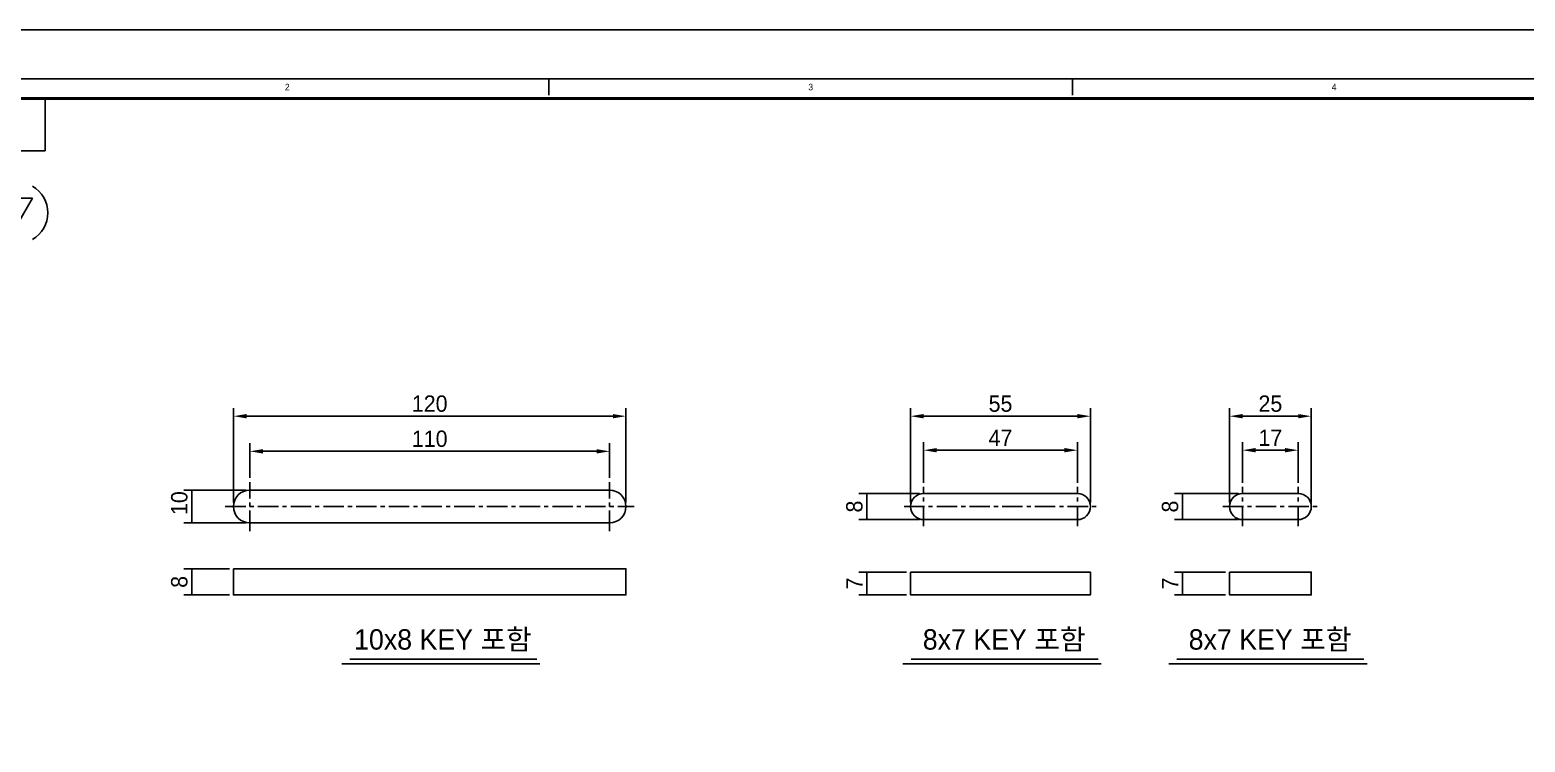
# Model space of a CAD drawing. Header units: inches. Extents: x 0 to 77285, y -118 to 40065.
# Drawn here: x 72819.4 to 73276.5, y 1162.6 to 1380.5 of the extents above; entities that cross this region are included whole.
import ezdxf
from ezdxf.enums import TextEntityAlignment as Align

# ---------------------------------------------------------------- set-up
doc = ezdxf.new("R2010")
doc.units = ezdxf.units.IN
doc.header["$LTSCALE"] = 5
doc.header["$MEASUREMENT"] = 0
doc.linetypes.add('CENTER', pattern=[2, 1.25, -0.25, 0.25, -0.25])
doc.layers.add('11', color=1, linetype='CENTER')
doc.styles.add('SCI', font='')
doc.styles.get('SCI').set_extended_font_data('Gulim')
doc.dimstyles.new('SCH', dxfattribs={"dimtxt": 2.5, "dimasz": 2, "dimexe": 1.25, "dimexo": 0.625, "dimtad": 1, "dimdec": 8, "dimtxsty": 'SCI', "dimcen": 2.5, "dimclrd": 4, "dimclre": 4, "dimclrt": 7, "dimadec": 8, "dimazin": 2, "dimtfac": 1, "dimtdec": 8, "dimtmove": 0, "dimatfit": 3, "dimfxl": 1, "dimarcsym": 0})

# ---------------------------------------------------------------- blocks, each defined once
blk = doc.blocks.new('J3')
for p, q in [((-3.897, 2.25), (-2.598, 0)), ((-1.299, 2.25), (-3.897, 2.25)), ((-2.598, 0), (-1.299, 2.25)), ((-1.299, 2.25), (0, 0)), ((1.299, 2.25), (-1.299, 2.25)), ((0, 0), (1.299, 2.25)), ((1.299, 2.25), (2.598, 0)), ((3.897, 2.25), (1.299, 2.25)), ((2.598, 0), (3.897, 2.25))]:
    blk.add_line(p, q)
blk = doc.blocks.new('A$C645fd8c3')
at = {"color": 2}
for p, q in [((12.5, -7.5), (412.5, -7.5)), ((172.5, -10), (172.5, -7.5)), ((252.5, -10), (252.5, -7.5))]:
    blk.add_line(p, q, dxfattribs=at)
at = {"color": 40}
blk.add_line((95.5, -18.5), (95.5, -10.5), dxfattribs=at)
at = {"color": 40, "const_width": 0.5}
blk.add_lwpolyline([(15.5, -286.5), (15.5, -10.5), (409.5, -10.5), (409.5, -286.5)], close=True, dxfattribs=at)
at = {"color": 40}
blk.add_lwpolyline([(15.5, -18.5), (95.5, -18.5)], dxfattribs=at)
blk.add_arc((91.22, -27.99), 4.69, 300, 60)
at = {"layer": 'Defpoints', "color": 1}
blk.add_lwpolyline([(0, -297), (0, 0), (420, 0), (420, -297)], close=True, dxfattribs=at)
at = {"xscale": 2.34375, "yscale": 2.34375, "zscale": 2.34375}
blk.add_blockref('J3', (84.42, -31.03), dxfattribs=at)
at = {"color": 2, "style": 'SCI'}
for s, p in [('2', (132.5, -8.75)), ('3', (212.5, -8.75)), ('4', (292.5, -8.75))]:
    blk.add_text(s, height=1, dxfattribs=at).set_placement(p, align=Align.MIDDLE_CENTER)
blk = doc.blocks.new('*D1004')
at = {"color": 4, "lineweight": -2, "transparency": 16777216}
for p, q in [((72885.34, 1239.63), (72866.38, 1239.63)), ((72868.88, 1239.63), (72868.88, 1229.63)), ((72885.34, 1229.63), (72866.38, 1229.63))]:
    blk.add_line(p, q, dxfattribs=at)
at = {"layer": 'Defpoints', "color": 0, "transparency": 16777216}
for p in [(72886.59, 1239.63), (72868.88, 1229.63), (72886.59, 1229.63)]:
    blk.add_point(p, dxfattribs=at)
at = {"color": 7, "transparency": 16777216, "insert": (72865.06, 1235.68), "char_height": 5, "attachment_point": 5, "rotation": 90, "style": 'SCI'}
blk.add_mtext('10', dxfattribs=at)
blk = doc.blocks.new('*D1005')
at = {"color": 4, "lineweight": -2, "transparency": 16777216}
for p, q in [((72880.34, 1215.58), (72866.38, 1215.58)), ((72868.88, 1215.58), (72868.88, 1207.58)), ((72880.34, 1207.58), (72866.38, 1207.58))]:
    blk.add_line(p, q, dxfattribs=at)
at = {"layer": 'Defpoints', "color": 0, "transparency": 16777216}
for p in [(72881.59, 1215.58), (72868.88, 1207.58), (72881.59, 1207.58)]:
    blk.add_point(p, dxfattribs=at)
at = {"color": 7, "transparency": 16777216, "insert": (72865.06, 1211.58), "char_height": 5, "attachment_point": 5, "rotation": 90, "style": 'SCI'}
blk.add_mtext('8', dxfattribs=at)
blk = doc.blocks.new('*D1006')
at = {"color": 4, "lineweight": -2, "transparency": 16777216}
for p, q in [((73091.34, 1238.63), (73072.76, 1238.63)), ((73075.26, 1238.63), (73075.26, 1230.63)), ((73091.34, 1230.63), (73072.76, 1230.63))]:
    blk.add_line(p, q, dxfattribs=at)
at = {"layer": 'Defpoints', "color": 0, "transparency": 16777216}
for p in [(73092.59, 1238.63), (73075.26, 1230.63), (73092.59, 1230.63)]:
    blk.add_point(p, dxfattribs=at)
at = {"color": 7, "transparency": 16777216, "insert": (73071.44, 1234.63), "char_height": 5, "attachment_point": 5, "rotation": 90, "style": 'SCI'}
blk.add_mtext('8', dxfattribs=at)
blk = doc.blocks.new('*D1007')
at = {"color": 4, "lineweight": -2, "transparency": 16777216}
for p, q in [((73087.34, 1214.58), (73072.76, 1214.58)), ((73075.26, 1214.58), (73075.26, 1207.58)), ((73087.34, 1207.58), (73072.76, 1207.58))]:
    blk.add_line(p, q, dxfattribs=at)
at = {"layer": 'Defpoints', "color": 0, "transparency": 16777216}
for p in [(73088.59, 1214.58), (73075.26, 1207.58), (73088.59, 1207.58)]:
    blk.add_point(p, dxfattribs=at)
at = {"color": 7, "transparency": 16777216, "insert": (73071.44, 1211.08), "char_height": 5, "attachment_point": 5, "rotation": 90, "style": 'SCI'}
blk.add_mtext('7', dxfattribs=at)
blk = doc.blocks.new('*D1008')
at = {"color": 4, "lineweight": -2, "transparency": 16777216}
for p, q in [((73188.84, 1238.63), (73169.24, 1238.63)), ((73171.74, 1238.63), (73171.74, 1230.63)), ((73188.84, 1230.63), (73169.24, 1230.63))]:
    blk.add_line(p, q, dxfattribs=at)
at = {"layer": 'Defpoints', "color": 0, "transparency": 16777216}
for p in [(73190.09, 1238.63), (73171.74, 1230.63), (73190.09, 1230.63)]:
    blk.add_point(p, dxfattribs=at)
at = {"color": 7, "transparency": 16777216, "insert": (73167.93, 1234.63), "char_height": 5, "attachment_point": 5, "rotation": 90, "style": 'SCI'}
blk.add_mtext('8', dxfattribs=at)
blk = doc.blocks.new('*D1009')
at = {"color": 4, "lineweight": -2, "transparency": 16777216}
for p, q in [((73184.84, 1214.58), (73169.24, 1214.58)), ((73171.74, 1214.58), (73171.74, 1207.58)), ((73184.84, 1207.58), (73169.24, 1207.58))]:
    blk.add_line(p, q, dxfattribs=at)
at = {"layer": 'Defpoints', "color": 0, "transparency": 16777216}
for p in [(73186.09, 1214.58), (73171.74, 1207.58), (73186.09, 1207.58)]:
    blk.add_point(p, dxfattribs=at)
at = {"color": 7, "transparency": 16777216, "insert": (73167.93, 1211.08), "char_height": 5, "attachment_point": 5, "rotation": 90, "style": 'SCI'}
blk.add_mtext('7', dxfattribs=at)
blk = doc.blocks.new('*D1010')
at = {"color": 4, "lineweight": -2, "transparency": 16777216}
for p, q in [((72881.59, 1235.88), (72881.59, 1264.78)), ((72885.59, 1262.28), (72997.59, 1262.28)), ((73001.59, 1235.88), (73001.59, 1264.78))]:
    blk.add_line(p, q, dxfattribs=at)
at = {"color": 4, "transparency": 16777216}
for points in [[(72885.59, 1262.94), (72885.59, 1261.61), (72881.59, 1262.28)], [(72997.59, 1262.94), (72997.59, 1261.61), (73001.59, 1262.28)]]:
    blk.add_solid(points, dxfattribs=at)
at = {"layer": 'Defpoints', "color": 0, "transparency": 16777216}
for p in [(73001.59, 1262.28), (72881.59, 1234.63), (73001.59, 1234.63)]:
    blk.add_point(p, dxfattribs=at)
at = {"color": 7, "transparency": 16777216, "insert": (72941.59, 1266.1), "char_height": 5, "attachment_point": 5, "style": 'SCI'}
blk.add_mtext('120', dxfattribs=at)
blk = doc.blocks.new('*D1011')
at = {"color": 4, "lineweight": -2, "transparency": 16777216}
for p, q in [((73088.59, 1235.88), (73088.59, 1264.78)), ((73092.59, 1262.28), (73139.59, 1262.28)), ((73143.59, 1235.88), (73143.59, 1264.78))]:
    blk.add_line(p, q, dxfattribs=at)
at = {"color": 4, "transparency": 16777216}
for points in [[(73092.59, 1262.94), (73092.59, 1261.61), (73088.59, 1262.28)], [(73139.59, 1262.94), (73139.59, 1261.61), (73143.59, 1262.28)]]:
    blk.add_solid(points, dxfattribs=at)
at = {"layer": 'Defpoints', "color": 0, "transparency": 16777216}
for p in [(73143.59, 1262.28), (73088.59, 1234.63), (73143.59, 1234.63)]:
    blk.add_point(p, dxfattribs=at)
at = {"color": 7, "transparency": 16777216, "insert": (73116.09, 1266.09), "char_height": 5, "attachment_point": 5, "style": 'SCI'}
blk.add_mtext('55', dxfattribs=at)
blk = doc.blocks.new('*D1012')
at = {"color": 4, "lineweight": -2, "transparency": 16777216}
for p, q in [((73186.09, 1235.88), (73186.09, 1264.78)), ((73190.09, 1262.28), (73207.09, 1262.28)), ((73211.09, 1235.88), (73211.09, 1264.78))]:
    blk.add_line(p, q, dxfattribs=at)
at = {"color": 4, "transparency": 16777216}
for points in [[(73190.09, 1262.94), (73190.09, 1261.61), (73186.09, 1262.28)], [(73207.09, 1262.94), (73207.09, 1261.61), (73211.09, 1262.28)]]:
    blk.add_solid(points, dxfattribs=at)
at = {"layer": 'Defpoints', "color": 0, "transparency": 16777216}
for p in [(73211.09, 1262.28), (73186.09, 1234.63), (73211.09, 1234.63)]:
    blk.add_point(p, dxfattribs=at)
at = {"color": 7, "transparency": 16777216, "insert": (73198.59, 1266.09), "char_height": 5, "attachment_point": 5, "style": 'SCI'}
blk.add_mtext('25', dxfattribs=at)
blk = doc.blocks.new('*D1013')
at = {"color": 4, "lineweight": -2, "transparency": 16777216}
for p, q in [((72886.59, 1243.38), (72886.59, 1254.03)), ((72996.59, 1243.38), (72996.59, 1254.03)), ((72890.59, 1251.53), (72992.59, 1251.53))]:
    blk.add_line(p, q, dxfattribs=at)
at = {"color": 4, "transparency": 16777216}
for points in [[(72890.59, 1252.19), (72890.59, 1250.86), (72886.59, 1251.53)], [(72992.59, 1252.19), (72992.59, 1250.86), (72996.59, 1251.53)]]:
    blk.add_solid(points, dxfattribs=at)
at = {"layer": 'Defpoints', "color": 0, "transparency": 16777216}
for p in [(72996.59, 1251.53), (72886.59, 1242.13), (72996.59, 1242.13)]:
    blk.add_point(p, dxfattribs=at)
at = {"color": 7, "transparency": 16777216, "insert": (72941.59, 1255.35), "char_height": 5, "attachment_point": 5, "style": 'SCI'}
blk.add_mtext('110', dxfattribs=at)
blk = doc.blocks.new('*D1014')
at = {"color": 4, "lineweight": -2, "transparency": 16777216}
for p, q in [((73092.59, 1241.88), (73092.59, 1254.37)), ((73139.59, 1241.88), (73139.59, 1254.37)), ((73096.59, 1251.87), (73135.59, 1251.87))]:
    blk.add_line(p, q, dxfattribs=at)
at = {"color": 4, "transparency": 16777216}
for points in [[(73096.59, 1252.54), (73096.59, 1251.2), (73092.59, 1251.87)], [(73135.59, 1252.54), (73135.59, 1251.2), (73139.59, 1251.87)]]:
    blk.add_solid(points, dxfattribs=at)
at = {"layer": 'Defpoints', "color": 0, "transparency": 16777216}
for p in [(73139.59, 1251.87), (73092.59, 1240.63), (73139.59, 1240.63)]:
    blk.add_point(p, dxfattribs=at)
at = {"color": 7, "transparency": 16777216, "insert": (73116.09, 1255.69), "char_height": 5, "attachment_point": 5, "style": 'SCI'}
blk.add_mtext('47', dxfattribs=at)
blk = doc.blocks.new('*D1015')
at = {"color": 4, "lineweight": -2, "transparency": 16777216}
for p, q in [((73190.09, 1241.88), (73190.09, 1254.37)), ((73207.09, 1241.88), (73207.09, 1254.37)), ((73194.09, 1251.87), (73203.09, 1251.87))]:
    blk.add_line(p, q, dxfattribs=at)
at = {"color": 4, "transparency": 16777216}
for points in [[(73194.09, 1252.54), (73194.09, 1251.2), (73190.09, 1251.87)], [(73203.09, 1252.54), (73203.09, 1251.2), (73207.09, 1251.87)]]:
    blk.add_solid(points, dxfattribs=at)
at = {"layer": 'Defpoints', "color": 0, "transparency": 16777216}
for p in [(73207.09, 1251.87), (73190.09, 1240.63), (73207.09, 1240.63)]:
    blk.add_point(p, dxfattribs=at)
at = {"color": 7, "transparency": 16777216, "insert": (73198.59, 1255.69), "char_height": 5, "attachment_point": 5, "style": 'SCI'}
blk.add_mtext('17', dxfattribs=at)

msp = doc.modelspace()

# ---------------------------------------------------------------- linework, layer by layer
at = {"color": 7, "linetype": 'Continuous'}
for p, q in [((72886.59283639, 1239.6331339), (72996.59283639, 1239.6331339)), ((73092.59283639, 1238.6331339), (73139.59283639, 1238.6331339)), ((73190.09283639, 1238.6331339), (73207.09283639, 1238.6331339)), ((72886.59283639, 1229.6331339), (72996.59283639, 1229.6331339)), ((73092.59283639, 1230.6331339), (73139.59283639, 1230.6331339)), ((73190.09283639, 1230.6331339), (73207.09283639, 1230.6331339))]:
    msp.add_line(p, q, dxfattribs=at)
for p, q in [((72914.68776248, 1186.54342028), (72975.30691148, 1186.54342028)), ((72917.18051038, 1187.95892303), (72974.34380329, 1187.95892303)), ((73086.26144383, 1186.54342028), (73146.88059283, 1186.54342028)), ((73088.75419173, 1187.95892303), (73145.91748464, 1187.95892303)), ((73167.54247694, 1186.54342028), (73228.16162594, 1186.54342028)), ((73170.03522484, 1187.95892303), (73227.19851775, 1187.95892303))]:
    msp.add_line(p, q)
for points in [[(72881.59283639, 1215.58242841), (73001.59283639, 1215.58242841), (73001.59283639, 1207.58242841), (72881.59283639, 1207.58242841)], [(73088.59283639, 1214.58242841), (73143.59283639, 1214.58242841), (73143.59283639, 1207.58242841), (73088.59283639, 1207.58242841)], [(73186.09283639, 1214.58242841), (73211.09283639, 1214.58242841), (73211.09283639, 1207.58242841), (73186.09283639, 1207.58242841)]]:
    msp.add_lwpolyline(points, close=True)
at = {"linetype": 'Continuous'}
for centre, radius, start, end in [((72886.59283639, 1234.6331339), 5, 90, 270), ((72996.59283639, 1234.6331339), 5, 270, 90), ((73092.59283639, 1234.6331339), 4, 90, 270), ((73139.59283639, 1234.6331339), 4, 270, 90), ((73190.09283639, 1234.6331339), 4, 90, 270), ((73207.09283639, 1234.6331339), 4, 270, 90)]:
    msp.add_arc(centre, radius, start, end, dxfattribs=at)
at = {"layer": '11'}
for p, q in [((72886.59283639, 1227.1331339), (72886.59283639, 1242.1331339)), ((72996.59283639, 1227.1331339), (72996.59283639, 1242.1331339)), ((73092.59283639, 1228.6331339), (73092.59283639, 1240.6331339)), ((73139.59283639, 1228.6331339), (73139.59283639, 1240.6331339)), ((73190.09283639, 1228.6331339), (73190.09283639, 1240.6331339)), ((73207.09283639, 1228.6331339), (73207.09283639, 1240.6331339)), ((72879.09283639, 1234.6331339), (73004.09283639, 1234.6331339)), ((73086.59283639, 1234.6331339), (73145.59283639, 1234.6331339)), ((73184.09283639, 1234.6331339), (73213.09283639, 1234.6331339))]:
    msp.add_line(p, q, dxfattribs=at)

# ---------------------------------------------------------------- block references
at = {"color": 3, "xscale": 2, "yscale": 2, "zscale": 2}
msp.add_blockref('A$C645fd8c3', (72633.06003237, 1380.47465905), dxfattribs=at)

# ---------------------------------------------------------------- texts
at = {"char_height": 6.25, "attachment_point": 5, "style": 'SCI'}
for s, insert in [('10x8 KEY 포함', (72945.63798734, 1193.69966126)), ('8x7 KEY 포함', (73117.21166869, 1193.69966126)), ('8x7 KEY 포함', (73198.4927018, 1193.69966126))]:
    msp.add_mtext(s, dxfattribs=dict(at, insert=insert))

# ---------------------------------------------------------------- dimensions: what is measured, and where the dimension line sits
for base, p1, p2, picture, middle in [((73001.5928363931, 1262.2781474023), (72881.5928363931, 1234.6331338952), (73001.5928363931, 1234.6331338952), '*D1010', (72941.5928363931, 1266.0980541933)), ((73143.5928363931, 1262.2781474023), (73088.5928363931, 1234.6331338953), (73143.5928363931, 1234.6331338953), '*D1011', (73116.0928363931, 1266.0880675089)), ((73211.0928363931, 1262.2781474023), (73186.0928363931, 1234.6331338954), (73211.0928363931, 1234.6331338954), '*D1012', (73198.5928363931, 1266.0913964037)), ((72996.5928363931, 1251.5276450738), (72886.5928363931, 1242.1331338952), (72996.5928363931, 1242.1331338952), '*D1013', (72941.5928363931, 1255.3475518647)), ((73139.5928363931, 1251.8706884312), (73092.5928363931, 1240.6331338953), (73139.5928363931, 1240.6331338953), '*D1014', (73116.0928363931, 1255.6905952222)), ((73207.0928363931, 1251.8706884312), (73190.0928363931, 1240.6331338954), (73207.0928363931, 1240.6331338954), '*D1015', (73198.5928363931, 1255.6905952222))]:
    dim = msp.add_linear_dim(base=base, p1=p1, p2=p2, dimstyle='SCH', override={"dimscale": 2})
    dim.commit()
    dim.dimension.update_dxf_attribs({"geometry": picture, "text_midpoint": middle})
for base, p1, p2, picture, middle in [((72868.8779367554, 1229.6331338952), (72886.5928363931, 1239.6331338952), (72886.5928363931, 1229.6331338952), '*D1004', (72868.8779367554, 1235.6810394307)), ((73075.2578233433, 1207.5824284143), (73088.5928363931, 1214.5824284143), (73088.5928363931, 1207.5824284143), '*D1007', (73075.2578233433, 1211.0824284143)), ((73171.7403018114, 1207.5824284143), (73186.0928363931, 1214.5824284143), (73186.0928363931, 1207.5824284143), '*D1009', (73171.7403018113, 1211.0824284143))]:
    dim = msp.add_linear_dim(base=base, p1=p1, p2=p2, angle=90, dimstyle='SCH', override={"dimscale": 2})
    dim.commit()
    dim.dimension.update_dxf_attribs({"geometry": picture, "text_midpoint": middle, "dimtype": 160})
for base, p1, p2, picture, middle in [((73075.2578233438, 1230.6331338953), (73092.5928363931, 1238.6331338953), (73092.5928363931, 1230.6331338953), '*D1006', (73071.4445743424, 1234.6331338953)), ((73171.7403018119, 1230.6331338954), (73190.0928363931, 1238.6331338954), (73190.0928363931, 1230.6331338954), '*D1008', (73167.9270528105, 1234.6331338954)), ((72868.877936756, 1207.5824284143), (72881.5928363931, 1215.5824284143), (72881.5928363931, 1207.5824284143), '*D1005', (72865.0646877547, 1211.5824284143))]:
    dim = msp.add_linear_dim(base=base, p1=p1, p2=p2, angle=90, dimstyle='SCH', override={"dimscale": 2})
    dim.commit()
    dim.dimension.update_dxf_attribs({"geometry": picture, "text_midpoint": middle})

doc.saveas('drawing.dxf')
